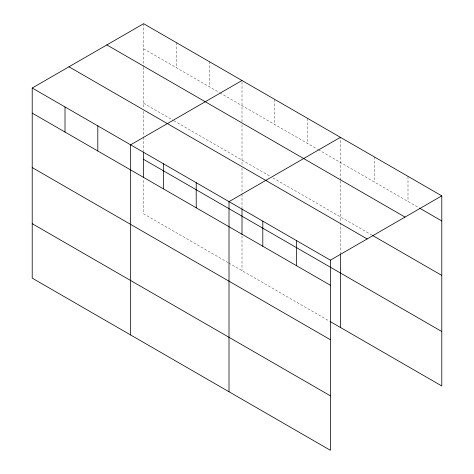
<?xml version="1.0" encoding="UTF-8"?>
<svg xmlns="http://www.w3.org/2000/svg" width="474" height="474" viewBox="0 0 474 474"><rect width="100%" height="100%" fill="white"/><g stroke="black" fill="none" stroke-linecap="round" stroke-linejoin="round"><path stroke-width="0.36" stroke-dasharray="2.37 1.78" d="M242.007 124.751L242.007 165.242M242.007 121.806L242.007 80.509M340.409 180.825L340.409 222.057M340.409 180.09L340.409 137.324M143.604 48.804L219.296 92.507M219.93 92.868L317.699 149.316M318.327 149.683L418.832 207.707M143.604 103.267L173.253 120.378M173.881 120.746L270.393 176.464M272.911 177.922L371.652 234.926M228.13 262.632L143.604 213.833L143.604 179.243M228.758 262.999L329.685 321.265M407.996 176.346L407.996 201.45M374.199 156.835L374.199 181.939M340.409 222.792L340.409 253.063M307.608 118.387L307.608 143.492M274.807 99.445L274.807 124.555M242.007 168.199L242.007 193.297M242.007 194.038L242.007 208.062M242.007 236.058L242.007 270.642M209.206 61.573L209.206 86.683M176.405 42.636L176.405 67.741M143.604 23.7L143.604 66.467M143.604 67.207L143.604 108.433M143.604 111.384L143.604 136.488M143.604 137.223L143.604 151.253"/><path stroke-width="0.71" d="M330.396 339.734L330.396 260.167L32.214 88.016L32.214 278.143L330.396 450.3L330.396 339.734L32.214 167.577M330.313 321.627L441.786 385.984L441.786 195.857L143.604 23.7L32.214 88.016M242.007 80.509L130.611 144.825L130.611 334.958M340.409 137.324L229.013 201.634L229.013 391.767M330.396 260.167L441.786 195.857M419.472 208.074L441.786 220.961M106.846 44.923L405.027 217.08M372.286 235.294L441.786 275.418M68.973 66.793L367.154 238.943M143.604 159.377L441.786 331.527M32.214 113.12L330.396 285.271M32.214 223.687L330.396 395.843M340.409 253.803L340.409 327.457M296.6 240.656L296.6 265.76M262.803 221.145L262.803 246.255M242.007 208.803L242.007 234.583M196.212 182.697L196.212 207.802M163.412 163.761L163.412 188.865M143.604 151.994L143.604 177.774M97.81 125.888L97.81 150.993M65.009 106.952L65.009 132.056"/></g></svg>
